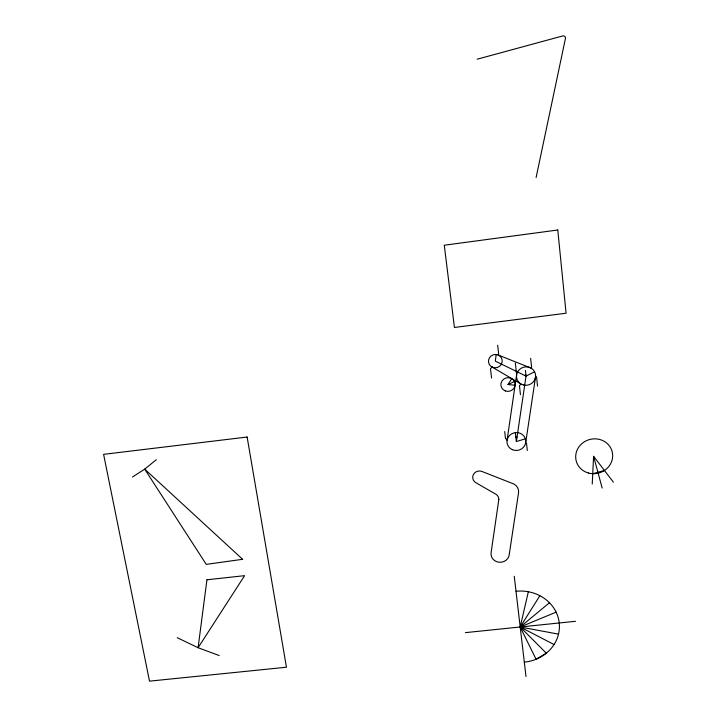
<?xml version="1.0" encoding="UTF-8"?>
<svg xmlns="http://www.w3.org/2000/svg" width="717" height="717" viewBox="0 0 717 717"><rect width="100%" height="100%" fill="white"/><g stroke="black" fill="none" stroke-linecap="round" stroke-linejoin="round"><path stroke-width="1.08" d="M592.233 484.038L593.595 456.308L613.402 482.174M496.173 354.503L495.339 361.144L526.036 376.084L534.613 371.8M507.053 440.435L516.634 374.641L515.344 363.071M525.4 438.822L516.374 441.538L526.036 376.084L525.418 370.402M535.5 377.223L525.678 442.765L526.52 443.402L527.309 450.491M536.101 177.529L565.426 38.539A2.33 2.205 -62.2 0 0 562.773 35.931L477.19 59.206M528.348 591.749L520.192 626.999L536.065 659.255L546.318 653.196L520.192 626.999L539.892 595.702M515.066 385.271L508.003 384.536L511.804 378.612M491.979 367.005L490.509 368.807L491.593 378.056M549.464 602.746L520.192 626.999L554.062 644.547M156.297 459.705L144.7 469.133L132.493 476.984M508.003 384.536L515.72 380.906M556.141 612.148L520.192 626.999L558.525 634.142M592.744 473.704L604.449 470.477M465.378 632.636L575.5 621.298M219.196 655.544L198.098 647.72L177.251 637.709M491.441 366.692L520.945 383.971L519.466 385.764L520.452 394.655M507.179 439.763L505.503 438.499L504.705 431.562M535.599 376.255L536.549 376.981L537.535 386.131M593.595 456.308L602.155 488.035M515.317 432.647L516.374 441.538M514.259 576.298L526 676.57M497.661 345.218L498.691 354.153L498.037 354.96L530.93 368.045L531.584 367.247L530.625 358.348M516.016 591.265A39.157 35.671 -2 0 1 559.215 622.688A39.157 35.671 -2 0 1 524.315 662.158M525.068 375.609A1.102 1.058 -15.4 0 1 525.928 375.036M515.846 437.101A4.705 4.463 -9 0 1 517.029 437.101M206.935 579.784L198.098 647.72L244.605 575.661L206.935 579.784M498.844 499.391L491.163 552.207A9.169 8.496 -2.5 0 0 499.041 562.236A9.169 8.496 -2.5 0 0 509.303 554.151L518.534 492.83A9.303 8.738 -5.6 0 0 511.92 483.258L482.021 471.481A6.695 6.328 -3.4 0 0 473.381 474.582A6.695 6.328 -3.4 0 0 476.151 482.873L496.37 494.524A6.928 6.507 -3.7 0 1 498.844 499.391M242.624 559.305L206.245 564.36L144.7 469.133L242.624 559.305M557.781 230.005L444.28 245.223L454.435 327.463L566.08 313.23L557.781 230.005M247.123 437.029L103.598 454.345L149.503 681.15L286.459 667.222L247.123 437.029M505.377 390.944A7.134 6.838 -12.7 0 0 515.048 383.407A7.134 6.838 -12.7 0 0 503.585 379.23A7.134 6.838 -12.7 0 0 505.377 390.944M588.621 473.077A18.57 17.369 -14.3 0 0 612.237 451.961A18.57 17.369 -14.3 0 0 581.675 443.805A18.57 17.369 -14.3 0 0 588.621 473.077M523.383 384.975A9.59 9.187 -15.5 0 0 535.33 373.665A9.59 9.187 -15.5 0 0 519.422 369.569A9.59 9.187 -15.5 0 0 523.383 384.975M492.812 367.373A6.892 6.65 -13.7 0 0 502.151 360.051A6.892 6.65 -13.7 0 0 491.064 355.982A6.892 6.65 -13.7 0 0 492.812 367.373M512.323 449.658A9.429 8.936 -9 0 0 525.767 440.668A9.429 8.936 -9 0 0 511.051 434.233A9.429 8.936 -9 0 0 512.323 449.658"/></g></svg>
